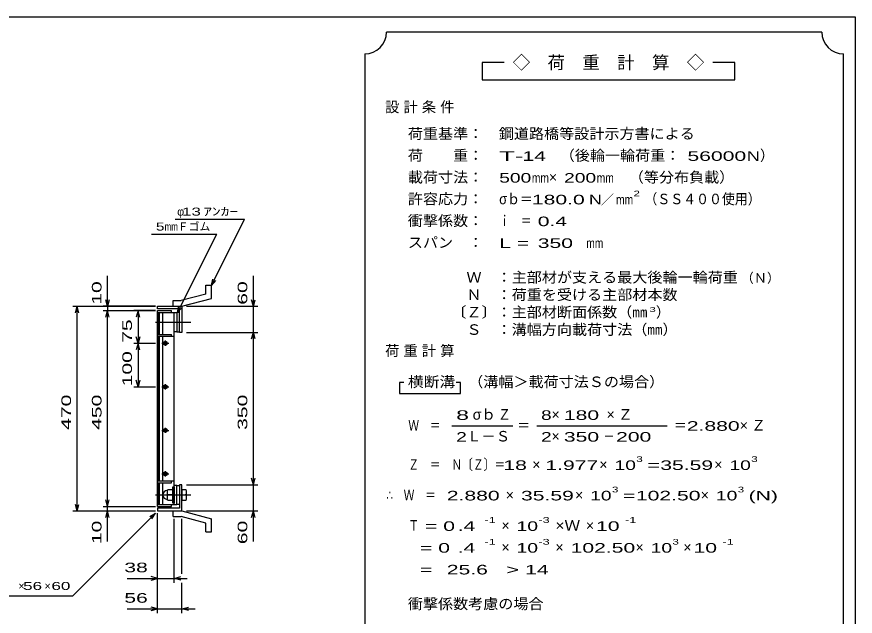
# Model space of a CAD drawing. Units: millimetres, scale not verified. Extents: x -1820 to 1731, y -1282 to 1054.
# Drawn here: x -196 to 1731, y -324 to 1054 of the extents above; entities that cross this region are included whole.
import ezdxf
from ezdxf.enums import TextEntityAlignment as Align

# ---------------------------------------------------------------- set-up
doc = ezdxf.new("R2010")
doc.units = ezdxf.units.MM
doc.header["$LTSCALE"] = 10
doc.linetypes.add('CHAIN', pattern=[18.5, 12, -1.5, 3.5, -1.5])
for name, color, linetype, lineweight in [('0_2', 150, 'Continuous', 25), ('16', 3, 'Continuous', 25), ('19', 6, 'Continuous', 25), ('22', 2, 'Continuous', 25)]:
    doc.layers.add(name, color=color, linetype=linetype, lineweight=lineweight)
doc.styles.add('ベクトル', font='')
doc.styles.get('ベクトル').set_extended_font_data('ベクトル')

msp = doc.modelspace()

# ---------------------------------------------------------------- linework, layer by layer
at = {"layer": '0_2'}
for p, q in [((-1729, 1053.5), (1731, 1053.5)), ((1731, 1053.5), (1731, -1146.5))]:
    msp.add_line(p, q, dxfattribs=at)
at = {"layer": '16'}
for p, q in [((128, 378.5), (160, 378.5)), ((128, 374), (128, 378.5)), ((128, 374), (160, 374)), ((128, -67), (128, 374)), ((128, 374), (166, 374)), ((129.5, 324), (129.5, 374)), ((132.5, 324), (132.5, 374)), ((140, 324), (140, 374)), ((160, 374), (160, 378.5)), ((166, -67), (166, 374)), ((166, 374), (172, 374)), ((172, 374), (172, 330)), ((178, 374), (172, 374)), ((178, 330), (178, 374)), ((172, 330), (166, 330)), ((172, 330), (178, 330)), ((128, 319.5), (128, 324)), ((128, 324), (160, 324)), ((128, 319.5), (166, 319.5)), ((129.5, -12.5), (129.5, 319.5)), ((132.5, -12.5), (132.5, 319.5)), ((140, -12.5), (140, 319.5)), ((146, 297.5), (146, 309.5)), ((160, 319.5), (160, 324)), ((138, 303.5), (154, 303.5)), ((144, 306.5), (148, 306.5)), ((144, 300.5), (148, 300.5)), ((138, 203.5), (154, 203.5)), ((144, 206.5), (148, 206.5)), ((144, 200.5), (148, 200.5)), ((146, 197.5), (146, 209.5)), ((138, 103.5), (154, 103.5)), ((144, 106.5), (148, 106.5)), ((144, 100.5), (148, 100.5)), ((146, 97.5), (146, 109.5)), ((138, 3.5), (154, 3.5)), ((144, 6.5), (148, 6.5)), ((144, 0.5), (148, 0.5)), ((146, -2.5), (146, 9.5)), ((128, -17), (128, -12.5)), ((128, -12.5), (166, -12.5)), ((128, -17), (160, -17)), ((129.5, -67), (129.5, -17)), ((132.5, -67), (132.5, -17)), ((140, -67), (140, -17)), ((160, -17), (160, -12.5)), ((152, -33), (150, -35)), ((150, -35), (150, -55)), ((161, -33), (152, -33)), ((163, -35), (161, -33)), ((163, -63.5), (163, -26.5)), ((163, -26.5), (166, -26.5)), ((172, -23), (166, -23)), ((166, -26.5), (166, -63.5)), ((172, -67), (172, -23)), ((172, -23), (178, -23)), ((178, -23), (178, -67)), ((150, -43), (152, -45)), ((152, -45), (150, -47)), ((150, -55), (152, -57)), ((161, -45), (152, -45)), ((152, -57), (161, -57)), ((161, -45), (163, -43)), ((163, -47), (161, -45)), ((161, -57), (163, -55)), ((128, -67), (160, -67)), ((128, -71.5), (128, -67)), ((128, -67), (166, -67)), ((128, -71.5), (160, -71.5)), ((160, -71.5), (160, -67)), ((166, -63.5), (163, -63.5)), ((166, -67), (172, -67)), ((178, -67), (172, -67))]:
    msp.add_line(p, q, dxfattribs=at)
at = {"layer": '16', "linetype": 'CHAIN'}
for p, q in [((123, 352), (204, 352)), ((123, -45), (204, -45))]:
    msp.add_line(p, q, dxfattribs=at)
at = {"layer": '16'}
for centre, radius, start, end in [((144, 303.5), 3, 90, 270), ((146, 303.5), 4, 46.6, 133.4), ((146, 303.5), 4, 226.6, 313.4), ((148, 303.5), 3, 270, 90), ((144, 203.5), 3, 90, 270), ((146, 203.5), 4, 46.6, 133.4), ((146, 203.5), 4, 226.6, 313.4), ((148, 203.5), 3, 270, 90), ((144, 103.5), 3, 90, 270), ((146, 103.5), 4, 46.6, 133.4), ((146, 103.5), 4, 226.6, 313.4), ((148, 103.5), 3, 270, 90), ((144, 3.5), 3, 90, 270), ((146, 3.5), 4, 46.6, 133.4), ((146, 3.5), 4, 226.6, 313.4), ((148, 3.5), 3, 270, 90), ((150, -45), 10, 90, 270)]:
    msp.add_arc(centre, radius, start, end, dxfattribs=at)
at = {"layer": '19'}
for p, q in [((238.61, 436.62), (251.61, 436.62)), ((238.61, 416.6), (238.61, 436.62)), ((251.61, 406.62), (251.61, 436.62)), ((238.61, 416.6), (182.28, 401.51)), ((184, 388.5), (251.61, 406.62)), ((128, 382.5), (128, 388.5)), ((128, 388.5), (184, 388.5)), ((163.99, 401.51), (182.28, 401.51)), ((163.99, 388.51), (163.99, 401.51)), ((164, 388.5), (184, 388.5)), ((184, 388.5), (184, 328.5)), ((178, 382.5), (128, 382.5)), ((178, 328.5), (178, 382.5)), ((184, 328.5), (178, 328.5)), ((184, -21.5), (178, -21.5)), ((178, -21.5), (178, -75.5)), ((184, -81.5), (184, -21.5)), ((192, -33), (184, -33)), ((184, -33), (184, -57)), ((194, -35), (192, -33)), ((194, -55), (194, -35)), ((184, -45), (192, -45)), ((184, -57), (192, -57)), ((194, -43), (192, -45)), ((192, -45), (194, -47)), ((192, -57), (194, -55)), ((128, -75.5), (128, -81.5)), ((178, -75.5), (128, -75.5)), ((128, -81.5), (184, -81.5)), ((163.99, -94.51), (163.99, -81.51)), ((163.99, -94.51), (182.28, -94.51)), ((164, -81.5), (184, -81.5)), ((238.61, -109.6), (182.28, -94.51)), ((184, -81.5), (251.61, -99.62)), ((238.61, -129.62), (238.61, -109.6)), ((251.61, -129.62), (251.61, -99.62)), ((238.61, -129.62), (251.61, -129.62))]:
    msp.add_line(p, q, dxfattribs=at)
at = {"layer": '22', "color": 4}
for p, q in [((1654, 1018.5), (654, 1018.5)), ((604, 968.5), (604, -581.5)), ((1704, -581.5), (1704, 968.5)), ((924, 948.5), (874, 948.5)), ((874, 948.5), (874, 908.5)), ((1454, 948.5), (1404, 948.5)), ((1454, 908.5), (1454, 948.5)), ((874, 908.5), (1454, 908.5)), ((168, 588.5), (328, 588.5)), ((252, 436.5), (328, 588.5)), ((114, 554), (264, 554)), ((174, 374), (264, 554)), ((13, 388.5), (13, 458.5)), ((252, 436.5), (255, 451.1)), ((252, 436.5), (262, 447.5)), ((348, 388.5), (348, 458.5)), ((-67, 388.5), (123, 388.5)), ((-61, 373.5), (-57, 388.5)), ((-53, 373.5), (-57, 388.5)), ((-57, -81.5), (-57, 388.5)), ((123, 388.5), (3, 388.5)), ((13, 388.5), (9, 403.5)), ((17, 403.5), (13, 388.5)), ((13, 388.5), (13, 378.5)), ((174, 374), (177, 388.6)), ((194, 388.5), (358, 388.5)), ((348, 388.5), (344, 403.5)), ((348, 388.5), (352, 403.5)), ((348, 328.5), (348, 388.5)), ((3, 378.5), (123, 378.5)), ((9, 363.5), (13, 378.5)), ((17, 363.5), (13, 378.5)), ((13, -71.5), (13, 378.5)), ((123, 378.5), (73, 378.5)), ((83, 378.5), (79, 363.5)), ((87, 363.5), (83, 378.5)), ((83, 378.5), (83, 303.5)), ((174, 374), (184, 385)), ((194, 328.5), (358, 328.5)), ((344, 313.5), (348, 328.5)), ((352, 313.5), (348, 328.5)), ((348, -21.5), (348, 328.5)), ((83, 303.5), (79, 318.5)), ((87, 318.5), (83, 303.5)), ((73, 303.5), (123, 303.5)), ((83, 303.5), (79, 288.5)), ((87, 288.5), (83, 303.5)), ((83, 303.5), (83, 203.5)), ((83, 203.5), (79, 218.5)), ((87, 218.5), (83, 203.5)), ((694, 213.5), (684, 213.5)), ((684, 213.5), (684, 188.5)), ((824, 213.5), (814, 213.5)), ((824, 188.5), (824, 213.5)), ((73, 203.5), (123, 203.5)), ((684, 188.5), (824, 188.5)), ((804, 113.5), (944, 113.5)), ((999, 113.5), (1299, 113.5)), ((348, -21.5), (344, -6.5)), ((348, -21.5), (352, -6.5)), ((194, -21.5), (358, -21.5)), ((348, -81.5), (348, -21.5)), ((13, -71.5), (9, -56.5)), ((13, -71.5), (17, -56.5)), ((-57, -81.5), (-61, -66.5)), ((-57, -81.5), (-53, -66.5)), ((3, -71.5), (123, -71.5)), ((13, -81.5), (13, -71.5)), ((-67, -81.5), (123, -81.5)), ((-67, -276.5), (123, -86.5)), ((3, -81.5), (123, -81.5)), ((9, -96.5), (13, -81.5)), ((17, -96.5), (13, -81.5)), ((13, -151.5), (13, -81.5)), ((110, -94.5), (123, -86.5)), ((115, -99.5), (123, -86.5)), ((128, -246.5), (128, -86.5)), ((128, -316.5), (128, -86.5)), ((194, -81.5), (358, -81.5)), ((344, -96.5), (348, -81.5)), ((352, -96.5), (348, -81.5)), ((348, -151.5), (348, -81.5)), ((166, -246.5), (166, -99.5)), ((184, -226.5), (184, -99.5)), ((58, -236.5), (128, -236.5)), ((128, -236.5), (113, -232.5)), ((113, -240.5), (128, -236.5)), ((128, -236.5), (166, -236.5)), ((166, -236.5), (181, -232.5)), ((181, -240.5), (166, -236.5)), ((166, -236.5), (196, -236.5)), ((184, -316.5), (184, -246.5)), ((-267, -276.5), (-67, -276.5)), ((58, -306.5), (128, -306.5)), ((128, -306.5), (113, -302.5)), ((113, -310.5), (128, -306.5)), ((128, -306.5), (184, -306.5)), ((184, -306.5), (199, -302.5)), ((199, -310.5), (184, -306.5)), ((184, -306.5), (214, -306.5))]:
    msp.add_line(p, q, dxfattribs=at)
for centre, start, end in [((604, 1018.5), 270, 0), ((1704, 1018.5), 180, 270)]:
    msp.add_arc(centre, 50, start, end, dxfattribs=at)

# ---------------------------------------------------------------- texts
at = {"layer": '22', "style": 'ベクトル'}
for s, height, p in [('◇\u3000荷\u3000重\u3000計\u3000算\u3000◇', 29.33, (944, 948.5)), ('）', 24.19, (1512, 735)), ('×', 24.19, (1027, 685)), ('／', 21.99, (1146.5, 633.5)), ('φ', 18.33, (173, 606)), ('Ｆゴム', 18.33, (174, 571.5)), ('（Ｎ）', 21.99, (1468, 453.5)), ('）', 24.19, (1273, 375)), ('σｂ', 24.19, (852, 140)), ('×', 24.19, (1033, 140)), ('Ｌ－Ｓ', 24.19, (839, 90)), ('×', 24.19, (1033, 90)), ('×', 24.19, (989, 25)), ('×', 24.19, (1143, 25)), ('×', 24.19, (1407, 25)), ('×', 24.19, (928, -45)), ('×', 24.19, (1087, -45)), ('×', 24.19, (1376, -45)), ('×', 24.19, (918, -115)), ('×', 24.19, (1112, -115)), ('×', 24.19, (918, -165)), ('×', 24.19, (1042, -165)), ('×', 24.19, (1226, -165)), ('×', 24.19, (1336, -165)), ('×', 18.33, (-192, -254)), ('×', 18.33, (-132, -254))]:
    msp.add_text(s, height=height, dxfattribs=at).set_placement(p, align=Align.MIDDLE_LEFT)
for s, height, width, p in [('荷重基準：\u3000', 24.19, 1.05, (703, 785)), ('鋼道路橋等設計示方書による', 24.19, 1.05, (912, 785)), ('荷\u3000\u3000重：\u3000', 24.19, 1.05, (703, 735)), ('T-', 21.99, 2, (913, 733.5)), (' 14 ', 21.99, 1.65, (953, 733.5)), ('（後輪一輪荷重：', 24.19, 1.05, (1052, 735)), (' 56000', 21.99, 1.65, (1332, 733.5)), ('N', 21.99, 1.4, (1482, 733.5)), ('載荷寸法：\u3000', 24.19, 1.05, (703, 685)), ('500', 21.99, 1.5, (913, 683.5)), ('200', 21.99, 1.5, (1062, 683.5)), ('\u3000（等分布負載）', 24.19, 1.05, (1176, 685)), ('mm', 21.99, 0.8, (988, 683.5)), ('mm', 21.99, 0.8, (1137, 683.5)), ('許容応力：\u3000', 24.19, 1.05, (703, 635)), ('σｂ＝', 24.19, 0.9, (913, 635)), ('180.0', 21.99, 1.65, (988, 633.5)), ('N', 21.99, 1.4, (1119, 633.5)), ('mm', 21.99, 0.8, (1181.5, 633.5)), ('2', 13.2, 1.5, (1221.5, 647.5)), ('（ＳＳ４００使用）', 24.19, 0.9, (1246.5, 635)), (' 13 ', 18.33, 1.6, (173, 606)), ('ｱﾝｶｰ', 18.33, 1.6, (233, 606)), ('衝撃係数：\u3000', 24.19, 1.05, (703, 585)), ('ｉ\u3000＝', 24.19, 0.75, (913, 585)), ('5', 18.33, 1.45, (124, 571.5)), (' 0.4', 21.99, 1.65, (988, 583.5)), ('mm', 18.33, 0.75, (144, 571.5)), ('スパン\u3000：\u3000', 24.19, 1.05, (703, 535)), ('L =', 21.99, 1.65, (913, 533.5)), (' 350 ', 21.99, 1.65, (988, 533.5)), ('mm', 21.99, 0.8, (1113, 533.5)), ('\u3000Ｗ\u3000：主部材が支える最大後輪一輪荷重', 24.19, 1.05, (803, 455)), ('\u3000Ｎ\u3000：荷重を受ける主部材本数', 24.19, 1.05, (803, 415)), ('〔Ｚ〕：主部材断面係数（㎜', 24.19, 1.05, (803, 375)), ('3', 11, 1.8, (1258, 381)), ('\u3000Ｓ\u3000：溝幅方向載荷寸法（㎜）', 24.19, 1.05, (803, 335)), ('横断溝', 24.19, 1.1, (703, 215)), ('\u3000（溝幅＞載荷寸法Ｓの場合）', 24.19, 1.05, (807, 215)), ('8', 21.99, 1.8, (814, 138.5)), ('Ｚ', 24.19, 0.9, (910, 140)), ('8', 21.99, 1.5, (1009, 138.5)), (' 180 ', 21.99, 1.65, (1048, 138.5)), ('Ｗ\u3000＝', 24.19, 0.75, (704, 115)), ('＝', 24.19, 0.9, (954, 115)), ('＝', 24.19, 0.9, (1314, 115)), ('2.880', 21.99, 1.65, (1344, 113.5)), ('2', 21.99, 1.5, (814, 88.5)), ('2', 21.99, 1.5, (1009, 88.5)), (' 350 ', 21.99, 1.65, (1048, 88.5)), (' 200 ', 21.99, 1.65, (1168, 88.5)), ('－', 24.19, 0.75, (1153, 90)), ('Ｚ\u3000＝\u3000Ｎ〔Ｚ〕＝', 24.19, 0.75, (704, 25)), ('3', 13.2, 1.5, (1228, 37.5)), ('3', 13.2, 1.5, (1492, 37.5)), (' 18 ', 21.99, 1.65, (909, 23.5)), ('1.977', 21.99, 1.65, (1019, 23.5)), ('10', 21.99, 1.5, (1178, 23.5)), ('=', 21.99, 1.7, (1253, 23.5)), ('35.59', 21.99, 1.65, (1283, 23.5)), ('10', 21.99, 1.5, (1442, 23.5)), ('∴\u3000Ｗ\u3000＝', 24.19, 0.75, (654, -45)), (' 2.880', 21.99, 1.65, (779, -46.5)), ('35.59', 21.99, 1.65, (963, -46.5)), ('10', 21.99, 1.5, (1122, -46.5)), ('3', 13.2, 1.5, (1172, -32.5)), ('102.50', 21.99, 1.65, (1227, -46.5)), ('10', 21.99, 1.5, (1411, -46.5)), ('3', 13.2, 1.5, (1461, -32.5)), ('(N)', 21.99, 1.65, (1486, -46.5)), ('=', 21.99, 1.7, (1197, -46.5)), ('-1', 13.2, 1.65, (879, -102.5)), ('-3', 13.2, 1.65, (1003, -102.5)), ('-1', 13.2, 1.65, (1202, -102.5)), ('Ｔ', 24.19, 0.75, (704, -115)), (' = 0', 21.99, 1.65, (729, -116.5)), (' .4 ', 21.99, 1.65, (804, -116.5)), ('10', 21.99, 1.5, (953, -116.5)), ('×Ｗ', 24.19, 1.1, (1042, -115)), (' 10 ', 21.99, 1.65, (1122, -116.5)), ('-1', 13.2, 1.65, (879, -152.5)), ('-3', 13.2, 1.65, (1003, -152.5)), ('3', 13.2, 1.5, (1311, -152.5)), ('-1', 13.2, 1.65, (1426, -152.5)), ('  = 0', 21.99, 1.65, (704, -166.5)), (' .4 ', 21.99, 1.65, (804, -166.5)), ('10', 21.99, 1.5, (953, -166.5)), ('102.50', 21.99, 1.65, (1077, -166.5)), ('10', 21.99, 1.5, (1261, -166.5)), (' 10 ', 21.99, 1.65, (1346, -166.5)), (' 38 ', 21.99, 1.65, (38, -211.5)), ('  =', 21.99, 1.65, (704, -216.5)), (' 25.6', 21.99, 1.65, (779, -216.5)), ('>', 21.99, 1.7, (929, -216.5)), (' 14 ', 21.99, 1.65, (959, -216.5)), (' 56 ', 18.33, 1.6, (-192, -254)), (' 60 ', 18.33, 1.6, (-127, -254)), (' 56 ', 21.99, 1.65, (38, -281.5)), ('衝撃係数考慮の場合', 24.19, 1.05, (703, -295))]:
    msp.add_text(s, height=height, dxfattribs=dict(at, width=width)).set_placement(p, align=Align.MIDDLE_LEFT)
at = {"layer": '22', "style": 'ベクトル', "width": 1.65}
for s, p in [(' 10 ', (-12, 378.5)), (' 60 ', (323, 378.5)), (' 75 ', (58, 291)), (' 100 ', (58, 191)), (' 470 ', (-82, 91)), (' 450 ', (-12, 91)), (' 350 ', (323, 91)), (' 10 ', (-12, -171.5)), (' 60 ', (323, -171.5))]:
    msp.add_text(s, height=21.99, rotation=90, dxfattribs=at).set_placement(p, align=Align.MIDDLE_LEFT)
at = {"layer": '22', "char_height": 24.19, "attachment_point": 4, "style": 'ベクトル'}
for s, insert in [('\\T1.28;設計条件', (650.5, 845)), ('\\T1.28;荷重計算', (650.5, 285)), ('\\T1.42;×Ｚ', (1159.5, 140)), ('\\T1.42;×Ｚ', (1465.5, 115))]:
    msp.add_mtext(s, dxfattribs=dict(at, insert=insert))

doc.saveas('drawing.dxf')
